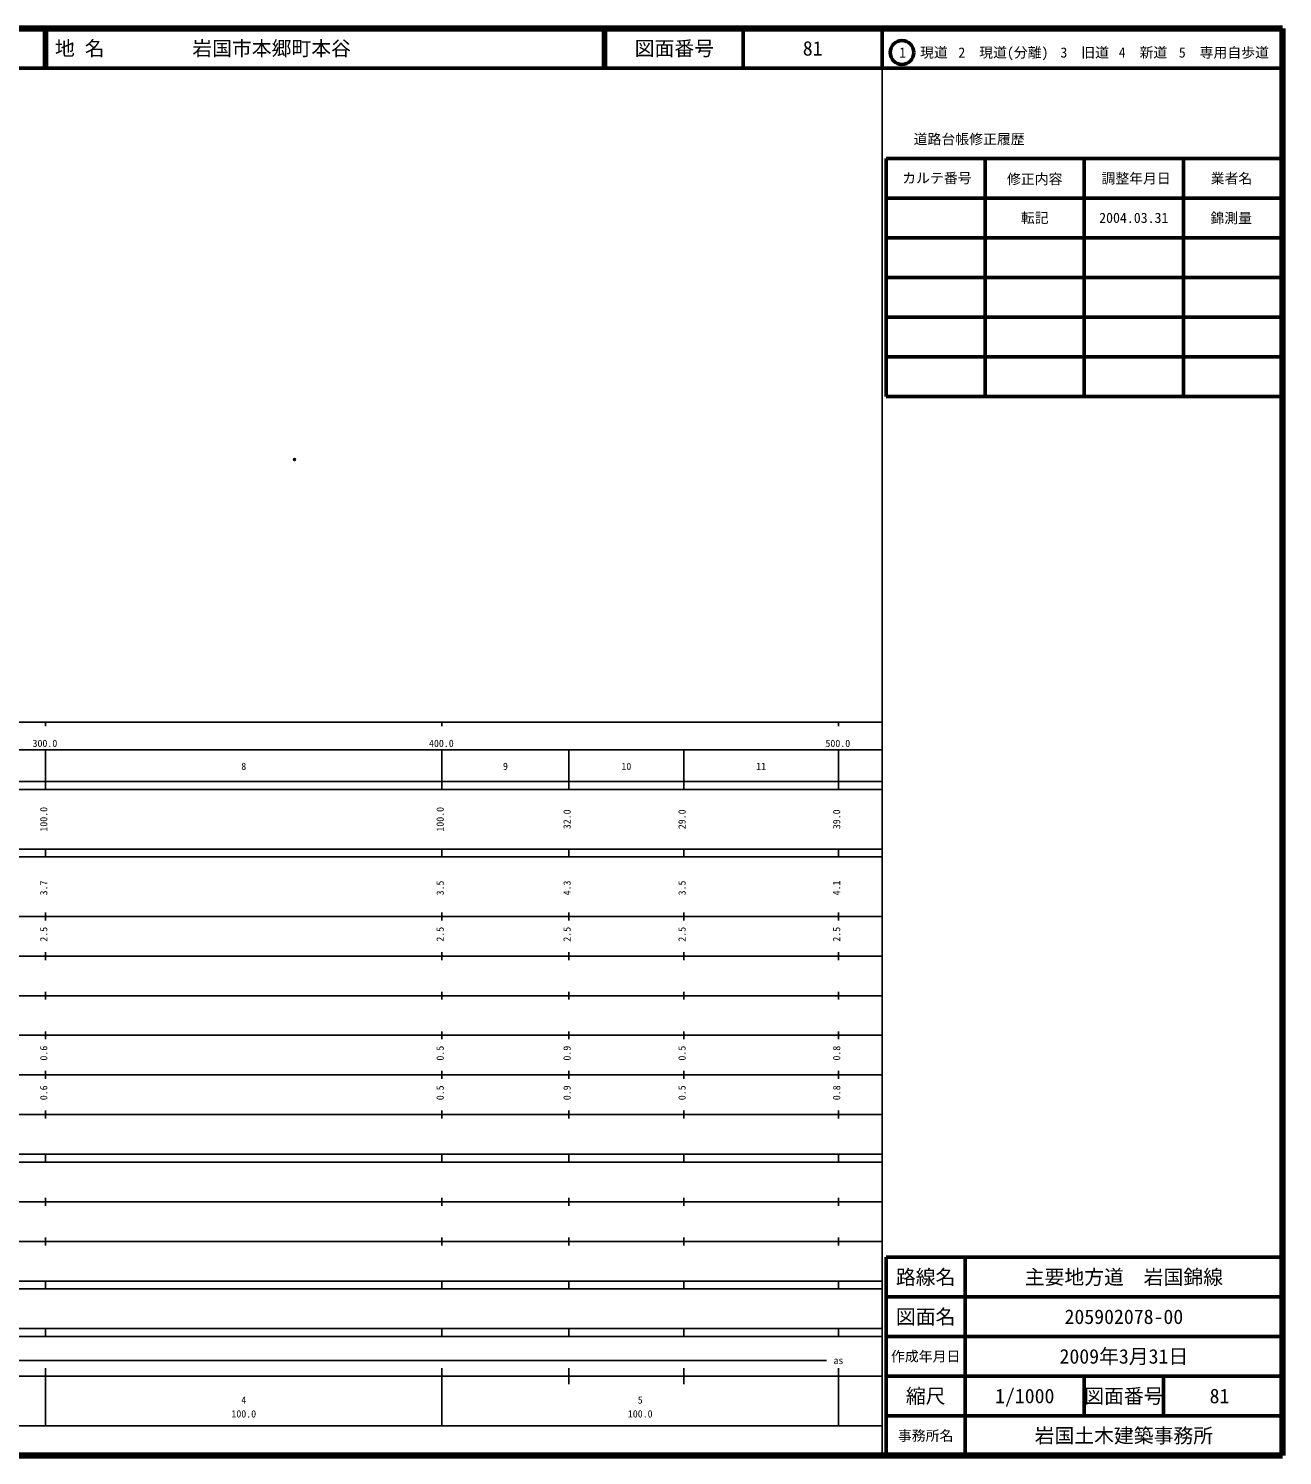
# Model space of a CAD drawing. Units: millimetres on the paper. Extents: x 40 to 680, y 20 to 380.
# Drawn here: x 363.7 to 680, y 20 to 380 of the extents above; entities that cross this region are included whole.
import ezdxf
from ezdxf.enums import TextEntityAlignment as Align

# ---------------------------------------------------------------- set-up
doc = ezdxf.new("R2010")
doc.units = ezdxf.units.MM
doc.header["$PDMODE"] = 32
doc.header["$PDSIZE"] = 0.5
doc.layers.add('M-OTRS', color=6, linetype='Continuous')
doc.layers.add('M-TTL-TXT', color=7, linetype='Continuous')
for name, color, linetype, lineweight in [('M-TTL', 2, 'Continuous', 140), ('M-TTL-BAND', 7, 'Continuous', 25), ('M-TTL-FRAM', 2, 'Continuous', 50), ('M-TTL-LINE', 7, 'Continuous', 50)]:
    doc.layers.add(name, color=color, linetype=linetype, lineweight=lineweight)
doc.styles.add('ＭＳ ゴシック', font='')
doc.styles.get('ＭＳ ゴシック').set_extended_font_data('MS Gothic')

msp = doc.modelspace()

# ---------------------------------------------------------------- linework, layer by layer
at = {"layer": 'M-OTRS'}
msp.add_point((430.817, 271.24), dxfattribs=at)
at = {"layer": 'M-TTL'}
for p, q in [((680, 380), (40, 380)), ((680, 20), (680, 380)), ((40, 20), (680, 20))]:
    msp.add_line(p, q, dxfattribs=at)
at = {"layer": 'M-TTL-BAND'}
for p, q in [((579, 20), (579, 370)), ((40, 205), (579, 205)), ((368, 205), (368, 204)), ((468, 205), (468, 204)), ((568, 205), (568, 204)), ((68, 198), (579, 198)), ((368, 188), (368, 198)), ((468, 188), (468, 198)), ((500, 188), (500, 198)), ((529, 188), (529, 198)), ((568, 188), (568, 198)), ((40, 190), (579, 190)), ((40, 188), (579, 188)), ((40, 173), (579, 173)), ((368, 171), (368, 173)), ((468, 171), (468, 173)), ((500, 171), (500, 173)), ((529, 171), (529, 173)), ((568, 171), (568, 173)), ((40, 171), (579, 171)), ((40, 156), (579, 156)), ((368, 155), (368, 157)), ((468, 155), (468, 157)), ((500, 155), (500, 157)), ((529, 155), (529, 157)), ((568, 155), (568, 157)), ((46, 146), (579, 146)), ((368, 145), (368, 147)), ((468, 145), (468, 147)), ((500, 145), (500, 147)), ((529, 145), (529, 147)), ((568, 145), (568, 147)), ((368, 135), (368, 137)), ((468, 135), (468, 137)), ((500, 135), (500, 137)), ((529, 135), (529, 137)), ((568, 135), (568, 137)), ((52, 136), (579, 136)), ((46, 126), (579, 126)), ((368, 125), (368, 127)), ((468, 125), (468, 127)), ((500, 125), (500, 127)), ((529, 125), (529, 127)), ((568, 125), (568, 127)), ((52, 116), (579, 116)), ((368, 115), (368, 117)), ((468, 115), (468, 117)), ((500, 115), (500, 117)), ((529, 115), (529, 117)), ((568, 115), (568, 117)), ((46, 106), (579, 106)), ((368, 105), (368, 107)), ((468, 105), (468, 107)), ((500, 105), (500, 107)), ((529, 105), (529, 107)), ((568, 105), (568, 107)), ((40, 96), (579, 96)), ((40, 94), (579, 94)), ((368, 94), (368, 96)), ((468, 94), (468, 96)), ((500, 94), (500, 96)), ((529, 94), (529, 96)), ((568, 94), (568, 96)), ((49, 84), (579, 84)), ((368, 83), (368, 85)), ((468, 83), (468, 85)), ((500, 83), (500, 85)), ((529, 83), (529, 85)), ((568, 83), (568, 85)), ((40, 74), (579, 74)), ((368, 73), (368, 75)), ((468, 73), (468, 75)), ((500, 73), (500, 75)), ((529, 73), (529, 75)), ((568, 73), (568, 75)), ((40, 64), (579, 64)), ((40, 62), (579, 62)), ((368, 62), (368, 64)), ((468, 62), (468, 64)), ((500, 62), (500, 64)), ((529, 62), (529, 64)), ((568, 62), (568, 64)), ((40, 52), (579, 52)), ((368, 50), (368, 52)), ((468, 50), (468, 52)), ((500, 50), (500, 52)), ((529, 50), (529, 52)), ((568, 50), (568, 52)), ((40, 50), (579, 50)), ((71, 44), (565, 44)), ((40, 40), (579, 40)), ((368, 27.5), (368, 42)), ((468, 27.5), (468, 42)), ((500, 38), (500, 42)), ((529, 38), (529, 42)), ((568, 27.5), (568, 42)), ((68, 27.5), (579, 27.5))]:
    msp.add_line(p, q, dxfattribs=at)
at = {"layer": 'M-TTL-FRAM'}
for p, q in [((580, 347.197), (580, 287.197)), ((580, 347.197), (680, 347.197)), ((580, 287.197), (680, 287.197)), ((680, 70), (580, 70)), ((580, 70), (580, 20))]:
    msp.add_line(p, q, dxfattribs=at)
at = {"layer": 'M-TTL-LINE'}
for p, q in [((367.75, 380), (367.75, 370)), ((368.25, 380), (368.25, 370)), ((508.747, 380), (508.747, 370)), ((509.247, 380), (509.247, 370)), ((543.997, 380), (543.997, 370)), ((579, 380), (579, 370)), ((40, 370), (680, 370)), ((605, 347.197), (605, 287.197)), ((630, 347.197), (630, 287.197)), ((655, 347.197), (655, 287.197)), ((580, 337.197), (680, 337.197)), ((580, 327.197), (680, 327.197)), ((580, 317.197), (680, 317.197)), ((580, 307.197), (680, 307.197)), ((580, 297.197), (680, 297.197)), ((600, 70), (600, 20)), ((680, 60), (580, 60)), ((680, 50), (580, 50)), ((680, 40), (580, 40)), ((630, 40), (630, 30)), ((650, 40), (650, 30)), ((680, 30), (580, 30))]:
    msp.add_line(p, q, dxfattribs=at)
msp.add_circle((584.031, 373.958), 3, dxfattribs=at)

# ---------------------------------------------------------------- texts
at = {"layer": 'M-TTL-BAND', "style": 'ＭＳ ゴシック'}
for s, p in [('300.0', (367.844, 198.195)), ('400.0', (467.844, 198.195)), ('500.0', (567.844, 198.195)), ('8', (418, 192.405)), ('9', (484, 192.405)), ('10', (514.5, 192.405)), ('11', (548.5, 192.405)), ('as', (568, 42.5)), ('4', (418, 32.523)), ('5', (518, 32.523)), ('100.0', (418, 29.033)), ('100.0', (518, 29.033))]:
    msp.add_text(s, height=1.833, dxfattribs=at).set_placement(p, align=Align.BOTTOM_CENTER)
for s, p in [('100.0', (369, 180.5)), ('100.0', (469, 180.5)), ('32.0', (501, 180.5)), ('29.0', (530, 180.5)), ('39.0', (569, 180.5)), ('3.7', (369, 163.174)), ('3.5', (469, 163.174)), ('4.3', (501, 163.174)), ('3.5', (530, 163.174)), ('4.1', (569, 163.174)), ('2.5', (369, 151.5)), ('2.5', (469, 151.5)), ('2.5', (501, 151.5)), ('2.5', (530, 151.5)), ('2.5', (569, 151.5)), ('0.6', (369, 121.5)), ('0.5', (469, 121.5)), ('0.9', (501, 121.5)), ('0.5', (530, 121.5)), ('0.8', (569, 121.5)), ('0.6', (369, 111.5)), ('0.5', (469, 111.5)), ('0.9', (501, 111.5)), ('0.5', (530, 111.5)), ('0.8', (569, 111.5))]:
    msp.add_text(s, height=1.833, rotation=90, dxfattribs=at).set_placement(p, align=Align.BOTTOM_CENTER)
at = {"layer": 'M-TTL-TXT', "style": 'ＭＳ ゴシック'}
for s, p in [('地 名', (370.38, 375)), ('岩国市本郷町本谷', (405.024, 375))]:
    msp.add_text(s, height=3.666, dxfattribs=at).set_placement(p, align=Align.MIDDLE_LEFT)
for s, height, p in [('図面番号', 3.666, (526.622, 375)), ('81', 3.666, (561.497, 375)), ('1\u3000現道', 2.566, (589.448, 373.958)), ('2\u3000現道(分離)', 2.566, (609.619, 373.958)), ('3\u3000旧道', 2.566, (630.121, 373.958)), ('4\u3000新道', 2.566, (644.824, 373.958)), ('5\u3000専用自歩道', 2.566, (665.228, 373.958)), ('道路台帳修正履歴', 2.566, (600.968, 352.113)), ('カルテ番号', 2.566, (592.839, 342.277)), ('修正内容', 2.566, (617.509, 342.023)), ('調整年月日', 2.566, (643.089, 342.197)), ('業者名', 2.566, (667.134, 342.197)), ('転記', 2.566, (617.5, 332.245)), ('2004.03.31', 2.566, (642.5, 332.245)), ('錦測量', 2.566, (667.077, 332.189)), ('路線名', 3.666, (590, 65)), ('路線名', 3.666, (590, 65)), ('主要地方道\u3000岩国錦線', 3.666, (640, 65)), ('図面名', 3.666, (590, 55)), ('図面名', 3.666, (590, 55)), ('205902078-00', 3.666, (640, 55)), ('2009年3月31日', 3.666, (640, 45)), ('作成年月日', 2.566, (590, 45)), ('作成年月日', 2.566, (590, 45)), ('縮尺', 3.666, (590, 35)), ('縮尺', 3.666, (590, 35)), ('1/1000', 3.666, (615, 35)), ('図面番号', 3.666, (640, 35)), ('図面番号', 3.666, (640, 35)), ('81', 3.666, (664.125, 35)), ('事務所名', 2.566, (590, 25)), ('事務所名', 2.566, (590, 25)), ('岩国土木建築事務所', 3.666, (640, 25))]:
    msp.add_text(s, height=height, dxfattribs=at).set_placement(p, align=Align.MIDDLE_CENTER)

doc.saveas('drawing.dxf')
